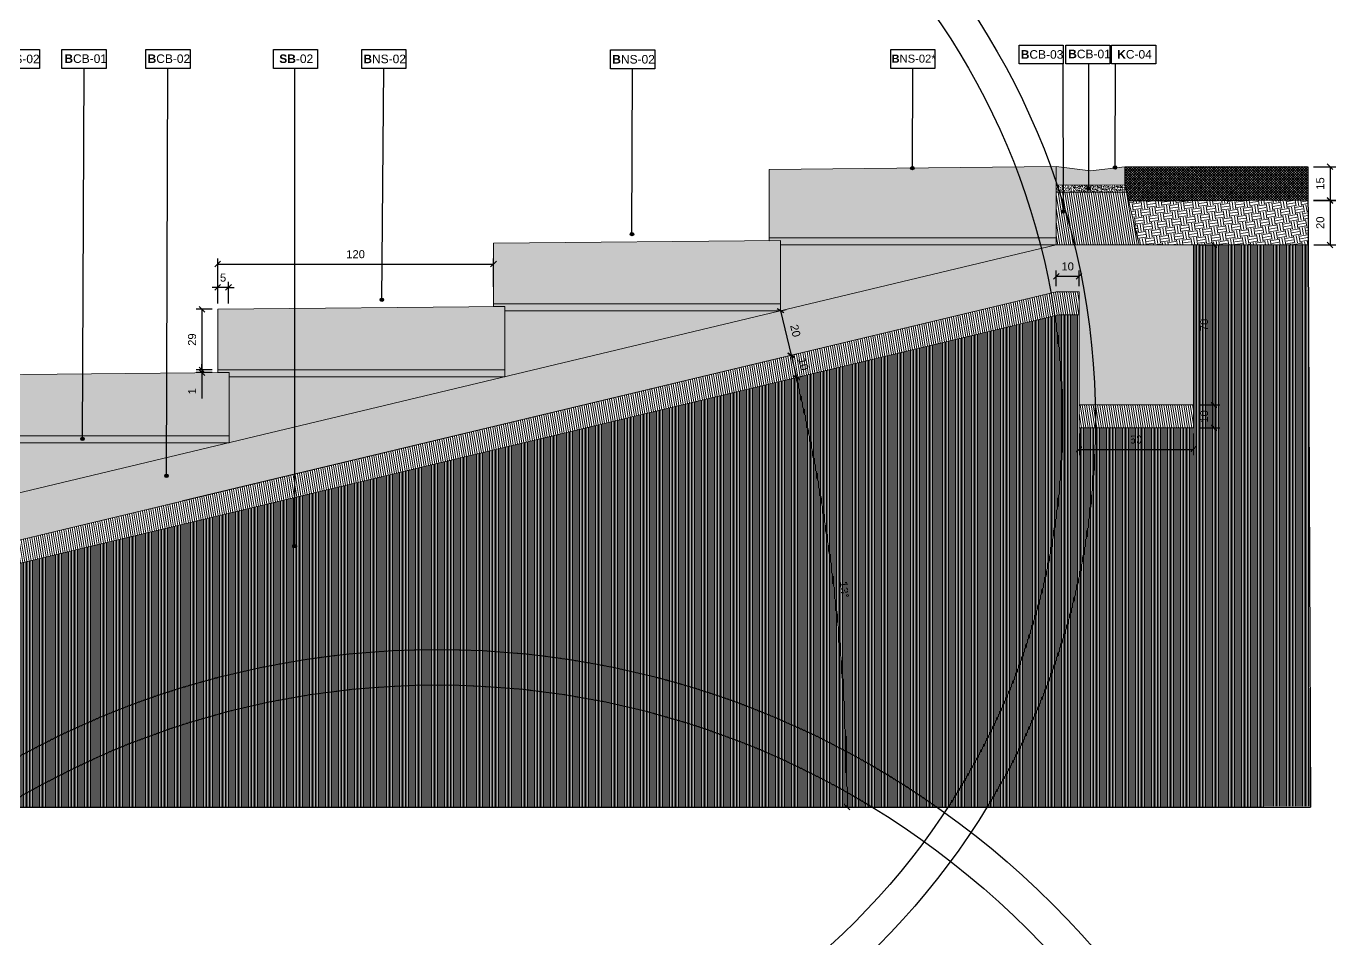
# Model space of a CAD drawing. Header units: metres. Extents: x -325 to 301, y -147 to 149.
# Drawn here: x 35.18 to 40.91, y 49.31 to 53.3 of the extents above; entities that cross this region are included whole.
import ezdxf

# ---------------------------------------------------------------- set-up
doc = ezdxf.new("R2010")
doc.units = ezdxf.units.M
doc.layers.get('Defpoints').update_dxf_attribs({"lineweight": 13})
for name, color, linetype, plot in [('-aux', 50, 'Continuous', False), ('-AUX-QAD', 5, 'Continuous', False), ('-AUX_RIM', 2, 'Continuous', False)]:
    doc.layers.add(name, color=color, linetype=linetype, plot=plot)
for name, color, linetype, true_color in [('0-TX-1_25', 7, 'Continuous', 0x3f4f7f), ('3-TR-paviment fort', 7, 'Continuous', 0xd1d1d1), ('EIT_3 TR sorra', 7, 'Continuous', 0xd8ceb0)]:
    doc.layers.add(name, color=color, linetype=linetype, true_color=true_color)
for name, color, linetype, lineweight, true_color in [('03-TR-Paviment_02_Sealed Gravel', 7, 'Continuous', 5, 0xd4be8c), ('03-TR-Paviment_08_Natural Stone Bleachers', 7, 'Continuous', 5, 0xafad9d), ('3-TR tot_u', 7, 'Continuous', 5, 0x787878)]:
    doc.layers.add(name, color=color, linetype=linetype, lineweight=lineweight, true_color=true_color)
for name, color, linetype, lineweight in [('1-CM', 7, 'Continuous', 0), ('3-TR Formigó', 252, 'Continuous', 0), ('3-TR Seleccionat', 44, 'Continuous', 0), ('3-TR Tot-u', 37, 'Continuous', 0)]:
    doc.layers.add(name, color=color, linetype=linetype, lineweight=lineweight)
for name, color, linetype in [('1-SECCIÓ', 1, 'Continuous'), ('A-KEYPLAN_HATCH', 7, 'Continuous'), ('A_TEXT_2', 7, 'Continuous')]:
    doc.layers.add(name, color=color, linetype=linetype)
doc.styles.get("Standard").update_dxf_attribs({"font": 'arial.ttf'})
doc.dimstyles.new('ISO-25', dxfattribs={"dimtxt": 0.1, "dimasz": 0.1, "dimexe": 0.1, "dimexo": 0.1, "dimgap": 0.1, "dimtad": 1, "dimdec": 0, "dimlfac": 100, "dimzin": 9, "dimtxsty": 'Standard', "dimblk": 'OBLIQUE', "dimcen": 0.1, "dimadec": 0, "dimazin": 0, "dimtfac": 1, "dimtdec": 0, "dimtmove": 0, "dimatfit": 3, "dimldrblk": 'OBLIQUE', "dimfxl": 1, "dimarcsym": 0})

# ---------------------------------------------------------------- blocks, each defined once
blk = doc.blocks.new('hatch keyplan 2')
at = {"layer": 'A-KEYPLAN_HATCH'}
blk.add_lwpolyline([(0, 0.00548), (0.01287, 0.00548), (0.01287, 0), (0, 0)], close=True, dxfattribs=at)
blk = doc.blocks.new('hatch keyplan')
at = {"layer": 'A-KEYPLAN_HATCH'}
blk.add_blockref('hatch keyplan 2', (1.43058, 0.85215), dxfattribs=at)
blk = doc.blocks.new('B-CB03')
at = {"layer": 'A-KEYPLAN_HATCH'}
blk.add_blockref('hatch keyplan', (-1.43058, -0.85215), dxfattribs=at)
at = {"layer": 'A_TEXT_2', "insert": (-0.0008, 0.00398), "char_height": 0.0025, "attachment_point": 1}
blk.add_mtext_dynamic_manual_height_columns('\\pi0.00128;{\\fArial|b1|i0|c0|p34;B}CB-03', width=0.0145619, gutter_width=0.015, heights=[0], dxfattribs=at)
blk = doc.blocks.new('B-CB01')
at = {"layer": 'A-KEYPLAN_HATCH'}
blk.add_blockref('hatch keyplan', (-1.43058, -0.85215), dxfattribs=at)
at = {"layer": 'A_TEXT_2', "insert": (-0.0008, 0.00411), "char_height": 0.0025, "attachment_point": 1}
blk.add_mtext_dynamic_manual_height_columns('\\pi0.00152;{\\fArial|b1|i0|c0|p34;B}CB-01', width=0.0145619, gutter_width=0.015, heights=[0], dxfattribs=at)
blk = doc.blocks.new('POINT')
at = {"layer": '0-TX-1_25'}
h = blk.add_hatch(dxfattribs=at)
h.set_pattern_fill('ANGLE', color=256)
h.set_pattern_definition([(0, (-83.747, -12.726), (0, 6.985), [5.08, -1.905]), (90, (-83.747, -12.726), (-6.985, 4e-16), [5.08, -1.905])])
edge = h.paths.add_edge_path()
edge.add_arc((0, 0), 0.0075, 0, 360)
h = blk.add_hatch(color=256, dxfattribs=at)
h.dxf.hatch_style = 1
edge = h.paths.add_edge_path()
edge.add_arc((0, 0), 0.0075, 0, 360)
blk.add_circle((0, 0), 0.0075, dxfattribs=at)
blk = doc.blocks.new('K03')
at = {"layer": 'A-KEYPLAN_HATCH'}
blk.add_blockref('hatch keyplan', (-1.43058, -0.85215), dxfattribs=at)
at = {"layer": 'A_TEXT_2', "insert": (-0.0008, 0.00402), "char_height": 0.0025, "attachment_point": 1}
blk.add_mtext_dynamic_manual_height_columns('\\pi0.00245;{\\fArial|b1|i0|c0|p34;K}C-04', width=0.0145619, gutter_width=0.015, heights=[0], dxfattribs=at)
blk = doc.blocks.new('B02')
at = {"layer": 'A-KEYPLAN_HATCH'}
blk.add_blockref('hatch keyplan', (-1.42958, -0.85215), dxfattribs=at)
at = {"layer": 'A_TEXT_2', "insert": (0.0002, 0.00402), "char_height": 0.0025, "attachment_point": 1}
blk.add_mtext_dynamic_manual_height_columns('\\pi0.00129;{\\fArial|b1|i0|c0|p34;B}NS-02', width=0.0145619, gutter_width=0.015, heights=[0], dxfattribs=at)
blk = doc.blocks.new('B-CB02')
at = {"layer": 'A-KEYPLAN_HATCH'}
blk.add_blockref('hatch keyplan', (-1.43058, -0.85215), dxfattribs=at)
at = {"layer": 'A_TEXT_2', "insert": (-0.0008, 0.00409), "char_height": 0.0025, "attachment_point": 1}
blk.add_mtext_dynamic_manual_height_columns('\\pi0.00129;{\\fArial|b1|i0|c0|p34;B}CB-02', width=0.0145619, gutter_width=0.015, heights=[0], dxfattribs=at)
blk = doc.blocks.new('_Oblique')
at = {"color": 0, "lineweight": -2}
blk.add_line((-0.5, -0.5), (0.5, 0.5), dxfattribs=at)
blk = doc.blocks.new('*D323')
at = {"layer": '0-TX-1_25', "color": 0, "lineweight": -2, "transparency": 16777216}
for p, q in [((35.9894, 52.06), (35.9202, 52.06)), ((35.9452, 52.06), (35.9452, 51.795)), ((35.9894, 51.795), (35.9202, 51.795))]:
    blk.add_line(p, q, dxfattribs=at)
at = {"layer": 'Defpoints', "color": 0, "transparency": 16777216}
for p in [(36.0144, 52.06), (35.9452, 51.795), (36.0144, 51.795)]:
    blk.add_point(p, dxfattribs=at)
at = {"layer": '0-TX-1_25', "color": 0, "lineweight": -2, "transparency": 16777216, "xscale": 0.025, "yscale": 0.025, "zscale": 0.025}
for p, rotation in [((35.9452, 52.06), 90), ((35.9452, 51.795), 270)]:
    blk.add_blockref('_Oblique', p, dxfattribs=dict(at, rotation=rotation))
at = {"layer": '0-TX-1_25', "color": 0, "transparency": 16777216, "insert": (35.9023, 51.9275), "char_height": 0.035, "attachment_point": 5, "rotation": 90}
blk.add_mtext('29', dxfattribs=at)
blk = doc.blocks.new('SB-02')
at = {"layer": 'A-KEYPLAN_HATCH'}
blk.add_blockref('hatch keyplan', (-1.43058, -0.85215), dxfattribs=at)
at = {"layer": 'A_TEXT_2', "insert": (-0.0008, 0.00408), "char_height": 0.0025, "attachment_point": 1}
blk.add_mtext_dynamic_manual_height_columns('\\pi0.00249;{\\fArial|b1|i0|c0|p34;SB}-02', width=0.0145619, gutter_width=0.015, heights=[0], dxfattribs=at)
blk = doc.blocks.new('*D380')
at = {"layer": '0-TX-1_25', "color": 0, "lineweight": -2, "transparency": 16777216}
for p, q in [((36.0144, 52.1554), (35.9894, 52.1554)), ((36.0144, 52.085), (36.0144, 52.1804)), ((36.0615, 52.1554), (36.0144, 52.1554)), ((36.0615, 52.0854), (36.0615, 52.1804)), ((36.0615, 52.1554), (36.0865, 52.1554))]:
    blk.add_line(p, q, dxfattribs=at)
at = {"layer": 'Defpoints', "color": 0, "transparency": 16777216}
for p in [(36.0144, 52.1554), (36.0144, 52.06), (36.0615, 52.0604)]:
    blk.add_point(p, dxfattribs=at)
at = {"layer": '0-TX-1_25', "color": 0, "lineweight": -2, "transparency": 16777216, "xscale": 0.025, "yscale": 0.025, "zscale": 0.025}
blk.add_blockref('_Oblique', (36.0144, 52.1554), dxfattribs=at)
at = {"layer": '0-TX-1_25', "color": 0, "lineweight": -2, "transparency": 16777216, "xscale": 0.025, "yscale": 0.025, "zscale": 0.025, "rotation": 180}
blk.add_blockref('_Oblique', (36.0615, 52.1554), dxfattribs=at)
at = {"layer": '0-TX-1_25', "color": 0, "transparency": 16777216, "insert": (36.0379, 52.1982), "char_height": 0.035, "attachment_point": 5}
blk.add_mtext('5', dxfattribs=at)
blk = doc.blocks.new('*D381')
at = {"layer": '0-TX-1_25', "color": 0, "lineweight": -2, "transparency": 16777216}
for p, q in [((35.9894, 51.795), (35.9202, 51.795)), ((35.9452, 51.795), (35.9452, 51.82)), ((35.9452, 51.795), (35.9452, 51.7831)), ((35.9895, 51.7831), (35.9202, 51.7831)), ((35.9452, 51.7831), (35.9452, 51.6702))]:
    blk.add_line(p, q, dxfattribs=at)
at = {"layer": 'Defpoints', "color": 0, "transparency": 16777216}
for p in [(36.0144, 51.795), (35.9452, 51.7831), (36.0145, 51.7831)]:
    blk.add_point(p, dxfattribs=at)
at = {"layer": '0-TX-1_25', "color": 0, "lineweight": -2, "transparency": 16777216, "xscale": 0.025, "yscale": 0.025, "zscale": 0.025}
for p, rotation in [((35.9452, 51.795), 270), ((35.9452, 51.7831), 90)]:
    blk.add_blockref('_Oblique', p, dxfattribs=dict(at, rotation=rotation))
at = {"layer": '0-TX-1_25', "color": 0, "transparency": 16777216, "insert": (35.9026, 51.7017), "char_height": 0.035, "attachment_point": 5, "rotation": 90}
blk.add_mtext('1', dxfattribs=at)
blk = doc.blocks.new('*D1791')
at = {"layer": '0-TX-1_25', "color": 0, "lineweight": -2, "transparency": 16777216}
for p, q in [((40.8072, 52.6832), (40.905, 52.6832)), ((40.88, 52.6832), (40.88, 52.5365)), ((40.8078, 52.5365), (40.905, 52.5365))]:
    blk.add_line(p, q, dxfattribs=at)
at = {"layer": 'Defpoints', "color": 0, "transparency": 16777216}
for p in [(40.7822, 52.6832), (40.7828, 52.5365), (40.88, 52.5365)]:
    blk.add_point(p, dxfattribs=at)
at = {"layer": '0-TX-1_25', "color": 0, "lineweight": -2, "transparency": 16777216, "xscale": 0.025, "yscale": 0.025, "zscale": 0.025}
for p, rotation in [((40.88, 52.6832), 90), ((40.88, 52.5365), 270)]:
    blk.add_blockref('_Oblique', p, dxfattribs=dict(at, rotation=rotation))
at = {"layer": '0-TX-1_25', "color": 0, "transparency": 16777216, "insert": (40.8372, 52.6099), "char_height": 0.035, "attachment_point": 5, "rotation": 90}
blk.add_mtext('15', dxfattribs=at)
blk = doc.blocks.new('*D1792')
at = {"layer": '0-TX-1_25', "color": 0, "lineweight": -2, "transparency": 16777216}
for p, q in [((40.8078, 52.5353), (40.905, 52.5353)), ((40.88, 52.5353), (40.88, 52.3415)), ((40.8086, 52.3415), (40.905, 52.3415))]:
    blk.add_line(p, q, dxfattribs=at)
at = {"layer": 'Defpoints', "color": 0, "transparency": 16777216}
for p in [(40.7828, 52.5353), (40.7836, 52.3415), (40.88, 52.3415)]:
    blk.add_point(p, dxfattribs=at)
at = {"layer": '0-TX-1_25', "color": 0, "lineweight": -2, "transparency": 16777216, "xscale": 0.025, "yscale": 0.025, "zscale": 0.025}
for p, rotation in [((40.88, 52.5353), 90), ((40.88, 52.3415), 270)]:
    blk.add_blockref('_Oblique', p, dxfattribs=dict(at, rotation=rotation))
at = {"layer": '0-TX-1_25', "color": 0, "transparency": 16777216, "insert": (40.8372, 52.4384), "char_height": 0.035, "attachment_point": 5, "rotation": 90}
blk.add_mtext('20', dxfattribs=at)
blk = doc.blocks.new('*D1895')
at = {"layer": '0-TX-1_25', "color": 0, "lineweight": -2, "transparency": 16777216}
for p, q in [((36.0144, 52.1577), (36.0144, 52.2827)), ((36.0144, 52.2577), (37.2206, 52.2577)), ((37.2206, 52.1577), (37.2206, 52.2827))]:
    blk.add_line(p, q, dxfattribs=at)
at = {"layer": 'Defpoints', "color": 0, "transparency": 16777216}
for p in [(37.2206, 52.2577), (37.2206, 52.0715), (36.0144, 52.06)]:
    blk.add_point(p, dxfattribs=at)
at = {"layer": '0-TX-1_25', "color": 0, "lineweight": -2, "transparency": 16777216, "xscale": 0.025, "yscale": 0.025, "zscale": 0.025, "rotation": 180}
blk.add_blockref('_Oblique', (36.0144, 52.2577), dxfattribs=at)
at = {"layer": '0-TX-1_25', "color": 0, "lineweight": -2, "transparency": 16777216, "xscale": 0.025, "yscale": 0.025, "zscale": 0.025}
blk.add_blockref('_Oblique', (37.2206, 52.2577), dxfattribs=at)
at = {"layer": '0-TX-1_25', "color": 0, "transparency": 16777216, "insert": (36.6175, 52.3006), "char_height": 0.035, "attachment_point": 5}
blk.add_mtext('120', dxfattribs=at)
blk = doc.blocks.new('*D2814')
at = {"layer": '0-TX-1_25', "color": 0, "lineweight": -2, "transparency": 16777216}
for p, q in [((40.3075, 52.3415), (40.397, 52.3415)), ((40.372, 52.3415), (40.372, 51.6415)), ((40.3072, 51.6415), (40.397, 51.6415))]:
    blk.add_line(p, q, dxfattribs=at)
at = {"layer": 'Defpoints', "color": 0, "transparency": 16777216}
for p in [(40.2825, 52.3415), (40.2822, 51.6415), (40.372, 51.6415)]:
    blk.add_point(p, dxfattribs=at)
at = {"layer": '0-TX-1_25', "color": 0, "lineweight": -2, "transparency": 16777216, "xscale": 0.025, "yscale": 0.025, "zscale": 0.025}
for p, rotation in [((40.372, 52.3415), 90), ((40.372, 51.6415), 270)]:
    blk.add_blockref('_Oblique', p, dxfattribs=dict(at, rotation=rotation))
at = {"layer": '0-TX-1_25', "color": 0, "transparency": 16777216, "insert": (40.3291, 51.9915), "char_height": 0.035, "attachment_point": 5, "rotation": 90}
blk.add_mtext('70', dxfattribs=at)
blk = doc.blocks.new('*D2815')
at = {"layer": '0-TX-1_25', "color": 0, "lineweight": -2, "transparency": 16777216}
for p, q in [((40.3072, 51.6415), (40.397, 51.6415)), ((40.372, 51.6415), (40.372, 51.5415)), ((40.3072, 51.5415), (40.397, 51.5415))]:
    blk.add_line(p, q, dxfattribs=at)
at = {"layer": 'Defpoints', "color": 0, "transparency": 16777216}
for p in [(40.2822, 51.6415), (40.2822, 51.5415), (40.372, 51.5415)]:
    blk.add_point(p, dxfattribs=at)
at = {"layer": '0-TX-1_25', "color": 0, "lineweight": -2, "transparency": 16777216, "xscale": 0.025, "yscale": 0.025, "zscale": 0.025}
for p, rotation in [((40.372, 51.6415), 90), ((40.372, 51.5415), 270)]:
    blk.add_blockref('_Oblique', p, dxfattribs=dict(at, rotation=rotation))
at = {"layer": '0-TX-1_25', "color": 0, "transparency": 16777216, "insert": (40.3291, 51.5915), "char_height": 0.035, "attachment_point": 5, "rotation": 90}
blk.add_mtext('10', dxfattribs=at)
blk = doc.blocks.new('*D2816')
at = {"layer": '0-TX-1_25', "color": 0, "lineweight": -2, "transparency": 16777216}
for p, q in [((39.7822, 51.5165), (39.7822, 51.4221)), ((40.2822, 51.5165), (40.2822, 51.4221)), ((39.7822, 51.4471), (40.2822, 51.4471))]:
    blk.add_line(p, q, dxfattribs=at)
at = {"layer": 'Defpoints', "color": 0, "transparency": 16777216}
for p in [(39.7822, 51.5415), (40.2822, 51.5415), (40.2822, 51.4471)]:
    blk.add_point(p, dxfattribs=at)
at = {"layer": '0-TX-1_25', "color": 0, "lineweight": -2, "transparency": 16777216, "xscale": 0.025, "yscale": 0.025, "zscale": 0.025, "rotation": 180}
blk.add_blockref('_Oblique', (39.7822, 51.4471), dxfattribs=at)
at = {"layer": '0-TX-1_25', "color": 0, "lineweight": -2, "transparency": 16777216, "xscale": 0.025, "yscale": 0.025, "zscale": 0.025}
blk.add_blockref('_Oblique', (40.2822, 51.4471), dxfattribs=at)
at = {"layer": '0-TX-1_25', "color": 0, "transparency": 16777216, "insert": (40.0322, 51.49), "char_height": 0.035, "attachment_point": 5}
blk.add_mtext('50', dxfattribs=at)
blk = doc.blocks.new('*D2817')
at = {"layer": '0-TX-1_25', "color": 0, "lineweight": -2, "transparency": 16777216}
for p, q in [((39.6822, 52.1611), (39.6822, 52.2295)), ((39.6822, 52.2045), (39.7822, 52.2045)), ((39.7822, 52.1611), (39.7822, 52.2295))]:
    blk.add_line(p, q, dxfattribs=at)
at = {"layer": 'Defpoints', "color": 0, "transparency": 16777216}
for p in [(39.7822, 52.2045), (39.6822, 52.1361), (39.7822, 52.1361)]:
    blk.add_point(p, dxfattribs=at)
at = {"layer": '0-TX-1_25', "color": 0, "lineweight": -2, "transparency": 16777216, "xscale": 0.025, "yscale": 0.025, "zscale": 0.025, "rotation": 180}
blk.add_blockref('_Oblique', (39.6822, 52.2045), dxfattribs=at)
at = {"layer": '0-TX-1_25', "color": 0, "lineweight": -2, "transparency": 16777216, "xscale": 0.025, "yscale": 0.025, "zscale": 0.025}
blk.add_blockref('_Oblique', (39.7822, 52.2045), dxfattribs=at)
at = {"layer": '0-TX-1_25', "color": 0, "transparency": 16777216, "insert": (39.7322, 52.2473), "char_height": 0.035, "attachment_point": 5}
blk.add_mtext('10', dxfattribs=at)
blk = doc.blocks.new('*D2818')
at = {"layer": '0-TX-1_25', "color": 0, "lineweight": -2, "transparency": 16777216}
for p, q in [((38.4762, 52.0534), (38.5005, 52.0592)), ((38.4762, 52.0534), (38.5228, 51.8589)), ((38.5228, 51.8589), (38.5471, 51.8647))]:
    blk.add_line(p, q, dxfattribs=at)
at = {"layer": 'Defpoints', "color": 0, "transparency": 16777216}
for p in [(38.4762, 52.0534), (38.5228, 51.8589), (38.5228, 51.8589)]:
    blk.add_point(p, dxfattribs=at)
at = {"layer": '0-TX-1_25', "color": 0, "lineweight": -2, "transparency": 16777216, "xscale": 0.025, "yscale": 0.025, "zscale": 0.025}
for p, rotation in [((38.4762, 52.0534), 103.449856645409), ((38.5228, 51.8589), 283.449856645409)]:
    blk.add_blockref('_Oblique', p, dxfattribs=dict(at, rotation=rotation))
at = {"layer": '0-TX-1_25', "color": 0, "transparency": 16777216, "insert": (38.5412, 51.9661), "char_height": 0.035, "attachment_point": 5, "rotation": 283.4499}
blk.add_mtext('20', dxfattribs=at)
blk = doc.blocks.new('*D2819')
at = {"layer": '0-TX-1_25', "color": 0, "lineweight": -2, "transparency": 16777216}
for p, q in [((38.5228, 51.8589), (38.5471, 51.8647)), ((38.5228, 51.8589), (38.546, 51.7616)), ((38.546, 51.7616), (38.5703, 51.7674))]:
    blk.add_line(p, q, dxfattribs=at)
at = {"layer": 'Defpoints', "color": 0, "transparency": 16777216}
for p in [(38.5228, 51.8589), (38.546, 51.7616), (38.546, 51.7616)]:
    blk.add_point(p, dxfattribs=at)
at = {"layer": '0-TX-1_25', "color": 0, "lineweight": -2, "transparency": 16777216, "xscale": 0.025, "yscale": 0.025, "zscale": 0.025}
for p, rotation in [((38.5228, 51.8589), 103.4498566454086), ((38.546, 51.7616), 283.4498566454086)]:
    blk.add_blockref('_Oblique', p, dxfattribs=dict(at, rotation=rotation))
at = {"layer": '0-TX-1_25', "color": 0, "transparency": 16777216, "insert": (38.5761, 51.8202), "char_height": 0.035, "attachment_point": 5, "rotation": 283.4499}
blk.add_mtext('10', dxfattribs=at)
blk = doc.blocks.new('*D2820')
at = {"layer": '0-TX-1_25', "color": 0, "lineweight": -2, "transparency": 16777216}
blk.add_arc((30.6924, 49.8834), 8.075, 359.99858, 13.44986, dxfattribs=at)
at = {"layer": 'Defpoints', "color": 0, "transparency": 16777216}
for p in [(39.6939, 52.0361), (35.0585, 50.9276), (38.7428, 50.5145), (33.7822, 49.8833), (40.7937, 49.8831)]:
    blk.add_point(p, dxfattribs=at)
at = {"layer": '0-TX-1_25', "color": 0, "lineweight": -2, "transparency": 16777216, "xscale": 0.025, "yscale": 0.025, "zscale": 0.025}
for p, rotation in [((38.546, 51.7616), 103.4498566454087), ((38.7675, 49.8832), 269.9985841157766)]:
    blk.add_blockref('_Oblique', p, dxfattribs=dict(at, rotation=rotation))
at = {"layer": '0-TX-1_25', "color": 0, "transparency": 16777216, "insert": (38.7545, 50.8339), "char_height": 0.035, "attachment_point": 5, "rotation": 276.7242}
blk.add_mtext('13°', dxfattribs=at)

msp = doc.modelspace()

# ---------------------------------------------------------------- hatches: boundary and pattern name
at = {"layer": '03-TR-Paviment_02_Sealed Gravel'}
h = msp.add_hatch(dxfattribs=at)
h.set_pattern_fill('_USER', color=256, scale=0.008, angle=45, style=0, double=1, pattern_type=0)
h.set_pattern_definition([(45, (28.09118, 56.442586), (-0.0056568542, 0.0056568542), []), (135, (28.09118, 56.442586), (-0.0056568542, -0.0056568542), [])])
h.paths.add_polyline_path([(39.9822, 52.6832), (39.9822, 52.6032), (39.9989, 52.5333), (40.7828, 52.5365), (40.7821, 52.6845)])
at = {"layer": '03-TR-Paviment_08_Natural Stone Bleachers'}
h = msp.add_hatch(dxfattribs=at)
h.set_pattern_fill('DASH', color=256, scale=0.002611, angle=232.4264, style=0, double=1)
h.set_pattern_definition([(232.4264096, (-113.826508, -69.007559), (0.00151523477, -0.01162470696), [0.0082894435, -0.0082894435])])
h.paths.add_polyline_path([(38.4262, 52.6717), (38.4262, 52.3718), (39.6822, 52.3718), (39.6822, 52.6838)])
h = msp.add_hatch(dxfattribs=at)
h.set_pattern_fill('DASH', color=256, scale=0.002611, angle=232.4264, style=0, double=1)
h.set_pattern_definition([(232.4264096, (-115.032426, -69.295959), (0.00151523477, -0.01162470696), [0.0082894435, -0.0082894435])])
h.paths.add_polyline_path([(37.2203, 52.3484), (37.2203, 52.0835), (38.4762, 52.0834), (38.4762, 52.3604)])
h = msp.add_hatch(dxfattribs=at)
h.set_pattern_fill('DASH', color=256, scale=0.002611, angle=232.4264, style=0, double=1)
h.set_pattern_definition([(232.4264096, (-116.238344, -69.584358), (0.00151523477, -0.01162470696), [0.0082894435, -0.0082894435])])
h.paths.add_polyline_path([(36.0144, 52.0599), (36.0144, 51.795), (37.2703, 51.795), (37.2703, 52.072)])
h = msp.add_hatch(dxfattribs=at)
h.set_pattern_fill('DASH', color=256, scale=0.002611, angle=232.4264, style=0, double=1)
h.set_pattern_definition([(232.4264096, (-117.4442626, -69.8727575), (0.00151523477, -0.01162470696), [0.0082894435, -0.0082894435])])
h.paths.add_polyline_path([(34.8585, 51.7716), (34.8585, 51.5067), (36.0644, 51.5066), (36.0644, 51.7836)])
at = {"layer": '3-TR Formigó'}
h = msp.add_hatch(dxfattribs=at)
h.set_pattern_fill('ANSI31', color=256, scale=0.003, angle=234.1752, style=0)
h.set_pattern_definition([(279.17524, (42.76634, 52.283599), (0.00940313, 0.001518806), [])])
h.paths.add_polyline_path([(40.0446, 52.3416), (39.9895, 52.5723), (39.6822, 52.5723), (39.6822, 52.3418)])
h = msp.add_hatch(dxfattribs=at)
h.set_pattern_fill('ANSI31', color=256, scale=0.003, angle=234.1752)
h.set_pattern_definition([(279.175244, (-174.150476, 7.33637), (0.00940313004, 0.0015188056), [])])
h.paths.add_polyline_path([(39.6822, 52.1361), (35.0585, 51.0276), (35.0585, 50.9276), (39.6939, 52.0361), (39.7822, 52.0361), (39.7822, 52.1361)])
h = msp.add_hatch(dxfattribs=at)
h.set_pattern_fill('ANSI31', color=256, scale=0.003, angle=234.1752)
h.set_pattern_definition([(279.175244, (-169.426803, 7.950367), (0.00940313004, 0.0015188056), [])])
h.paths.add_polyline_path([(40.2822, 51.6415), (39.7822, 51.6415), (39.7822, 51.5415), (40.2822, 51.5415)])
at = {"layer": '3-TR Seleccionat'}
h = msp.add_hatch(dxfattribs=at)
h.set_pattern_fill('ANSI31', color=256, scale=0.002, angle=45, style=0)
h.set_pattern_definition([(90, (1.097721, -0.0640645), (-0.00635, 0), [])])
h.paths.add_polyline_path([(39.7822, 51.5415), (39.7822, 52.0361), (39.6939, 52.0361), (35.0585, 50.9276), (35.0585, 50.3672), (34.5585, 50.3672), (34.5585, 50.8882), (34.5585, 50.8882), (34.5585, 51.1672), (33.7823, 51.1672), (33.7822, 49.8833), (40.7937, 49.8865), (40.7836, 52.3414), (40.2825, 52.3415), (40.2825, 51.4361), (40.2822, 51.5415)])
at = {"layer": '3-TR Tot-u'}
h = msp.add_hatch(dxfattribs=at)
h.set_pattern_fill('EARTH', color=256, scale=0.005, angle=-80.8248, style=0)
h.set_pattern_definition([(279.175244, (7.64185, 1.110305), (0.036406452, -0.026281081), [0.03175, -0.03175]), (279.175244, (7.653603, 1.112203), (0.036406452, -0.026281081), [0.03175, -0.03175]), (279.175244, (7.665357, 1.114102), (0.036406452, -0.026281081), [0.03175, -0.03175]), (9.175244, (7.669908, 1.110817), (0.026281081, 0.036406452), [0.03175, -0.03175]), (9.175244, (7.671806, 1.099063), (0.026281081, 0.036406452), [0.03175, -0.03175]), (9.175244, (7.673705, 1.08731), (0.026281081, 0.036406452), [0.03175, -0.03175])])
h.paths.add_polyline_path([(39.9989, 52.5333), (40.0446, 52.3416), (40.7836, 52.3427), (40.7828, 52.5365)])
at = {"layer": '3-TR tot_u'}
h = msp.add_hatch(dxfattribs=at)
h.set_pattern_fill('AR-CONC', color=256, scale=9e-05, angle=90.2664)
h.set_pattern_definition([(140.266414, (-43.756473, 29.777019), (0.0013582613, 0.0164031132), [0.0017145, -0.0188595]), (85.266414, (-43.756473, 29.777019), (-0.0171801815, -0.0032518273), [0.0013716, -0.0150876526]), (190.71786, (-43.75636, 29.778386), (-0.0158219194, 0.0131512858), [0.0014571008, -0.016028122]), (136.450614, (-43.761045, 29.776998), (0.003670327, 0.024414444), [0.00257175, -0.02828925]), (186.901972, (-43.76074, 29.779032), (-0.0223674596, 0.021262598), [0.002185652, -0.024042205]), (81.450565, (-43.761045, 29.776998), (-0.0223674596, 0.021262598), [0.002057397, -0.022631376]), (111.266414, (-43.759913, 29.779289), (0.0091403206, 0.0136879438), [0.0017145, -0.0188595]), (56.266414, (-43.759913, 29.779289), (-0.0166026007, 0.0054850432), [0.0013716, -0.0150876]), (161.71786, (-43.759151, 29.78043), (-0.0074622802, 0.019172987), [0.0014571008, -0.0160280944]), (127.766414, (-43.756473, 29.777019), (-0.00761116375, 0.0002425866), [0, -0.01490472, 0, -0.0153162, 0, -0.01514475]), (97.766414, (-43.756473, 29.777019), (-0.009044117, 0.0059717809), [0, -0.00873252, 0, -0.01456182, 0, -0.00577215]), (57.766414, (-43.756449, 29.771921), (0.0004588393, 0.012205419), [0, -0.005715, 0, -0.0178308, 0, -0.0236601]), (47.766414, (-43.756439, 29.769635), (-0.0023503487, 0.0133208417), [0, -0.0074295, 0, -0.01184148, 0, -0.0168021])])
h.paths.add_polyline_path([(39.9895, 52.5723), (39.9821, 52.6034), (39.6822, 52.6035), (39.6822, 52.5723)])
h = msp.add_hatch(dxfattribs=at)
h.set_pattern_fill('AR-CONC', color=256, scale=0.00025, angle=90.5301)
h.set_pattern_definition([(166.04236, (-22.203707, 48.344122), (-0.016416191, 0.042671307), [0.0047625, -0.0523875]), (111.04236, (-22.203707, 48.344122), (-0.039046417, -0.028886474), [0.00381, -0.041910146]), (216.49381, (-22.205075, 48.34768), (-0.055462606, 0.013784833), [0.004047502, -0.04452256]), (162.22656, (-22.21512, 48.338547), (-0.020309896, 0.065503594), [0.00714375, -0.07858125]), (212.67792, (-22.21681, 48.344005), (-0.08163343, 0.02616789), [0.006071256, -0.0667839]), (107.22651, (-22.21512, 48.33855), (-0.08163343, 0.02616789), [0.00571499, -0.06286493]), (137.04236, (-22.215053, 48.345646), (0.006329517, 0.045279748), [0.0047625, -0.0523875]), (82.04236, (-22.215053, 48.345646), (-0.048155148, -0.006334455), [0.00381, -0.04191]), (187.49381, (-22.214526, 48.34942), (-0.04182563, 0.038945293), [0.004047502, -0.044522484]), (153.542363, (-22.203707, 48.344122), (-0.0193315364, -0.0085869134), [0, -0.041402, 0, -0.042545, 0, -0.04206875]), (123.542363, (-22.203707, 48.344122), (-0.0298363544, 0.004013151), [0, -0.024257, 0, -0.0404495, 0, -0.01603375]), (83.542363, (-22.19749, 48.3314), (-0.013595498, 0.0310847903), [0, -0.015875, 0, -0.04953, 0, -0.0657225]), (73.542363, (-22.194702, 48.325694), (-0.021969728, 0.030481611), [0, -0.0206375, 0, -0.032893, 0, -0.0466725])])
h.paths.add_polyline_path([(34.8585, 51.4766), (34.8585, 51.1672), (34.5585, 51.1672), (34.5585, 50.4672), (34.8585, 50.4672), (35.0585, 50.4672), (35.0585, 51.0304), (35.8585, 51.2217), (39.6822, 52.1361), (39.7822, 52.1361), (39.782, 51.6417), (40.2823, 51.6414), (40.2824, 52.3415), (38.4762, 52.3418), (38.4762, 52.0834), (38.4762, 52.0534), (37.2703, 52.0534), (37.2703, 51.795), (37.2703, 51.765), (36.0644, 51.765), (36.0644, 51.5066), (36.0644, 51.4766)])
at = {"layer": '3-TR-paviment fort'}
msp.add_hatch(color=256, dxfattribs=at).paths.add_polyline_path([(39.6822, 52.6838), (39.8322, 52.6666), (39.9822, 52.6832), (39.9822, 52.6032), (39.6824, 52.6038)])
at = {"layer": 'EIT_3 TR sorra'}
h = msp.add_hatch(dxfattribs=at)
h.set_pattern_fill('ANSI36', color=256, scale=0.002552, angle=-1.141, style=0, double=1)
h.set_pattern_definition([(43.85896, (36.5330955, 58.333039), (0.004609074, 0.015664162), [0.020252618, -0.004050524, 0, -0.004050524])])
h.paths.add_polyline_path([(38.4761, 52.3718), (38.4262, 52.3718), (38.4267, 52.36), (38.4761, 52.3604), (38.4762, 52.3418), (39.6822, 52.3418), (39.6822, 52.3718)])
h = msp.add_hatch(dxfattribs=at)
h.set_pattern_fill('ANSI36', color=256, scale=0.002552, angle=-1.141, style=0, double=1)
h.set_pattern_definition([(43.85896, (35.327177, 58.04464), (0.004609074, 0.015664162), [0.020252618, -0.004050524, 0, -0.004050524])])
h.paths.add_polyline_path([(37.2702, 52.0834), (37.2203, 52.0834), (37.2206, 52.0715), (37.2703, 52.072), (37.2703, 52.0534), (38.4762, 52.0534), (38.4762, 52.0834)])
h = msp.add_hatch(dxfattribs=at)
h.set_pattern_fill('ANSI36', color=256, scale=0.002552, angle=-1.141, style=0, double=1)
h.set_pattern_definition([(43.85896, (34.121259, 57.7562405), (0.004609074, 0.015664162), [0.020252618, -0.004050524, 0, -0.004050524])])
h.paths.add_polyline_path([(36.0642, 51.795), (36.0144, 51.795), (36.0143, 51.7831), (36.0643, 51.7836), (36.0644, 51.765), (37.2703, 51.765), (37.2703, 51.795)])
h = msp.add_hatch(dxfattribs=at)
h.set_pattern_fill('ANSI36', color=256, scale=0.002552, angle=-1.141, style=0, double=1)
h.set_pattern_definition([(43.85896, (32.915341, 57.467841), (0.004609074, 0.015664162), [0.020252618, -0.004050524, 0, -0.004050524])])
h.paths.add_polyline_path([(34.8583, 51.5066), (34.8585, 51.4766), (36.0644, 51.4766), (36.0644, 51.5066)])

# ---------------------------------------------------------------- linework, layer by layer
at = {"layer": '-aux'}
msp.add_line((33.7822, 49.8833), (40.7937, 49.8831), dxfattribs=at)
at = {"layer": '-AUX-QAD'}
for radius in [3.8072, 3.6518]:
    msp.add_circle((36.9754, 46.7652), radius, dxfattribs=at)
at = {"layer": '-AUX_RIM'}
for radius in [3.2425, 3.0982]:
    msp.add_circle((36.6113, 51.5722), radius, dxfattribs=at)
at = {"layer": '0-TX-1_25'}
for points in [[(35.4229, 51.4932), (35.4296, 53.1132)], [(35.7902, 51.3315), (35.7969, 53.1132)], [(36.3518, 51.024), (36.3518, 53.1132)], [(36.7324, 52.1017), (36.7408, 53.1133)], [(37.8264, 52.3889), (37.8294, 53.1133)], [(39.0529, 52.6775), (39.0548, 53.1133)], [(39.7113, 53.1335), (39.713, 52.4878)], [(39.823, 53.1335), (39.823, 52.5887)], [(39.9393, 52.6802), (39.9412, 53.1335)]]:
    msp.add_lwpolyline(points, dxfattribs=at)
at = {"layer": '1-CM'}
for points in [[(38.4262, 52.6718), (38.4262, 52.3718), (39.6822, 52.3718), (39.6822, 52.6838), (38.4262, 52.6718)], [(39.9822, 52.6832), (40.7822, 52.6832)], [(39.6824, 52.6038), (39.9822, 52.6032)], [(39.9822, 52.6032), (40.0447, 52.3414)], [(39.9895, 52.5723), (39.6822, 52.5723), (39.6822, 52.3418), (40.7836, 52.3414)], [(39.9989, 52.5333), (40.7828, 52.5365)], [(37.2203, 52.3484), (37.2203, 52.0834), (38.4762, 52.0834), (38.4762, 52.3604), (37.2203, 52.3484)], [(39.6822, 52.3718), (39.6822, 52.3418), (38.4762, 52.3418), (38.4762, 52.3604), (38.4267, 52.36), (38.4262, 52.3718), (38.4762, 52.3718), (39.6822, 52.3718)], [(34.5585, 51.1672), (34.5585, 50.8882), (34.5585, 50.8882), (34.5585, 50.4672), (35.0585, 50.4672), (35.0585, 51.0304), (39.6822, 52.1361), (39.7822, 52.1361), (39.7822, 51.6415), (40.2822, 51.6415), (40.2825, 52.3415), (39.6822, 52.3415)], [(35.0585, 51.0304), (39.6822, 52.1361), (39.7822, 52.1361)], [(39.6822, 52.1361), (38.4998, 51.8534), (38.4998, 51.8534), (35.8585, 51.2217)], [(36.0144, 52.06), (36.0144, 51.795), (37.2703, 51.795), (37.2703, 52.072), (36.0144, 52.06)], [(38.4762, 52.0834), (38.4762, 52.0534), (37.2703, 52.0534), (37.2703, 52.072), (37.2206, 52.0715), (37.2203, 52.0834), (37.2703, 52.0834), (38.4762, 52.0834)], [(35.0585, 50.9276), (39.6939, 52.0361), (39.7822, 52.0361)], [(37.2703, 51.795), (37.2703, 51.765), (36.0644, 51.765), (36.0644, 51.7836), (36.0143, 51.7831), (36.0144, 51.795), (36.0644, 51.795), (37.2703, 51.795)], [(34.8585, 51.7716), (34.8585, 51.5066), (36.0644, 51.5066), (36.0644, 51.7836), (34.8585, 51.7716)], [(39.7822, 51.6415), (39.7822, 51.5415), (40.2822, 51.5415), (40.2822, 51.6415)], [(36.0644, 51.5066), (36.0644, 51.4766), (34.8585, 51.4766), (34.8585, 51.5066), (36.0644, 51.5066)]]:
    msp.add_lwpolyline(points, dxfattribs=at)
msp.add_lwpolyline([(39.9822, 52.6032), (39.6824, 52.6038), (39.6822, 52.6838), (39.8322, 52.6661), (39.9822, 52.6832)], close=True, dxfattribs=at)
at = {"layer": '1-CM', "color": 251, "true_color": 0x636466}
msp.add_lwpolyline([(34.8585, 51.1882), (39.6822, 52.3418)], dxfattribs=at)
at = {"layer": '1-SECCIÓ'}
msp.add_line((40.7822, 52.6832), (40.7937, 49.8831), dxfattribs=at)

# ---------------------------------------------------------------- block references
at = {"color": 244, "true_color": 0x991b1e, "xscale": 14.99999999999007, "yscale": 14.99999999999007, "zscale": 14.99999999999007}
msp.add_blockref('K03', (39.9241, 53.1335), dxfattribs=at)
at = {"layer": '0-TX-1_25'}
for name, p, xscale, yscale, zscale in [('B-CB01', (35.333, 53.1132), 15, 15, 15), ('B-CB02', (35.7004, 53.1132), 15, 15, 15), ('SB-02', (36.2583, 53.1132), 15, 15, 15), ('B-CB03', (39.5198, 53.1335), 14.99999999999999, 14.99999999999999, 14.99999999999999), ('B-CB01', (39.7237, 53.1335), 15, 15, 15)]:
    msp.add_blockref(name, p, dxfattribs=dict(at, xscale=xscale, yscale=yscale, zscale=zscale))
for p in [(39.0529, 52.6775), (39.9393, 52.6802), (39.823, 52.5887), (39.713, 52.4878), (37.8264, 52.3889), (36.7324, 52.1017), (35.4229, 51.4932), (35.7902, 51.3315), (36.3518, 51.024)]:
    msp.add_blockref('POINT', p, dxfattribs=at)
at = {"layer": 'A-KEYPLAN_HATCH', "xscale": 15.00000000000038, "yscale": 15.00000000000038, "zscale": 15.00000000000038}
for name, p in [('B02', (35.0269, 53.1133)), ('B02', (36.6292, 53.1133)), ('B02', (37.7179, 53.1117)), ('hatch keyplan', (17.4995, 40.3311))]:
    msp.add_blockref(name, p, dxfattribs=at)

# ---------------------------------------------------------------- texts
at = {"layer": 'A_TEXT_2', "insert": (38.9462, 53.1736), "char_height": 0.035, "attachment_point": 1}
msp.add_mtext_dynamic_manual_height_columns('\\pi0.0154;{\\fArial|b1|i0|c0|p34;B}NS-02*', width=0.218429, gutter_width=0.225, heights=[0], dxfattribs=at)

# ---------------------------------------------------------------- dimensions: what is measured, and where the dimension line sits
at = {"layer": '0-TX-1_25'}
for base, p1, p2, picture, middle in [((40.88, 52.5365), (40.7822, 52.6832), (40.7828, 52.5365), '*D1791', (40.8372, 52.6099)), ((40.372, 51.6415), (40.2825, 52.3415), (40.2822, 51.6415), '*D2814', (40.3291, 51.9915)), ((35.9452, 51.7831), (36.0144, 51.795), (36.0145, 51.7831), '*D381', (35.9026, 51.7017)), ((40.372, 51.5415), (40.2822, 51.6415), (40.2822, 51.5415), '*D2815', (40.3291, 51.5915))]:
    dim = msp.add_linear_dim(base=base, p1=p1, p2=p2, angle=90, dimstyle='ISO-25', override={"dimtxt": 0.035, "dimasz": 0.025, "dimexe": 0.025, "dimexo": 0.025, "dimgap": 0.025, "dimblk1": 'Oblique', "dimblk2": 'Oblique', "dimsah": 1, "dimfxl": 0.1, "dimfxlon": 1, "dimarcsym": 1}, dxfattribs=at)
    dim.commit()
    dim.dimension.update_dxf_attribs({"geometry": picture, "text_midpoint": middle})
for base, p1, p2, text, picture, middle in [((40.88, 52.3415), (40.7828, 52.5353), (40.7836, 52.3415), '20', '*D1792', (40.8372, 52.4384)), ((35.9452, 51.795), (36.0144, 52.06), (36.0144, 51.795), '29', '*D323', (35.9023, 51.9275))]:
    dim = msp.add_linear_dim(base=base, p1=p1, p2=p2, angle=90, text=text, dimstyle='ISO-25', override={"dimtxt": 0.035, "dimasz": 0.025, "dimexe": 0.025, "dimexo": 0.025, "dimgap": 0.025, "dimblk1": 'Oblique', "dimblk2": 'Oblique', "dimsah": 1, "dimfxl": 0.1, "dimfxlon": 1, "dimarcsym": 1}, dxfattribs=at)
    dim.commit()
    dim.dimension.update_dxf_attribs({"geometry": picture, "text_midpoint": middle})
dim = msp.add_linear_dim(base=(37.2206, 52.2577), p1=(36.0144, 52.06), p2=(37.2206, 52.0715), text='120', dimstyle='ISO-25', override={"dimtxt": 0.035, "dimasz": 0.025, "dimexe": 0.025, "dimexo": 0.025, "dimgap": 0.025, "dimblk1": 'Oblique', "dimblk2": 'Oblique', "dimsah": 1, "dimfxl": 0.1, "dimfxlon": 1, "dimarcsym": 1}, dxfattribs=at)
dim.commit()
dim.dimension.update_dxf_attribs({"geometry": '*D1895', "text_midpoint": (36.6175, 52.3006)})
for base, p1, p2, picture, middle in [((39.7822, 52.2045), (39.6822, 52.1361), (39.7822, 52.1361), '*D2817', (39.7322, 52.2473)), ((40.2822, 51.4471), (39.7822, 51.5415), (40.2822, 51.5415), '*D2816', (40.0322, 51.49))]:
    dim = msp.add_linear_dim(base=base, p1=p1, p2=p2, dimstyle='ISO-25', override={"dimtxt": 0.035, "dimasz": 0.025, "dimexe": 0.025, "dimexo": 0.025, "dimgap": 0.025, "dimblk1": 'Oblique', "dimblk2": 'Oblique', "dimsah": 1, "dimfxl": 0.1, "dimfxlon": 1, "dimarcsym": 1}, dxfattribs=at)
    dim.commit()
    dim.dimension.update_dxf_attribs({"geometry": picture, "text_midpoint": middle})
dim = msp.add_linear_dim(base=(36.0144, 52.1554), p1=(36.0615, 52.0604), p2=(36.0144, 52.06), dimstyle='ISO-25', override={"dimtxt": 0.035, "dimasz": 0.025, "dimexe": 0.025, "dimexo": 0.025, "dimgap": 0.025, "dimblk1": 'Oblique', "dimblk2": 'Oblique', "dimsah": 1, "dimfxl": 0.1, "dimfxlon": 1, "dimarcsym": 1}, dxfattribs=at)
dim.commit()
dim.dimension.update_dxf_attribs({"geometry": '*D380', "text_midpoint": (36.0379, 52.1554), "dimtype": 160})
dim = msp.add_angular_dim_2l(base=(38.7428, 50.5145), line1=((33.7822, 49.8833), (40.7937, 49.8831)), line2=((35.0585, 50.9276), (39.6939, 52.0361)), dimstyle='ISO-25', override={"dimtxt": 0.035, "dimasz": 0.025, "dimexe": 0.025, "dimexo": 0.025, "dimgap": 0.025, "dimblk1": 'Oblique', "dimblk2": 'Oblique', "dimsah": 1, "dimfxl": 0.1, "dimfxlon": 1, "dimarcsym": 1}, dxfattribs=at)
dim.commit()
dim.dimension.update_dxf_attribs({"geometry": '*D2820', "text_midpoint": (38.7545, 50.8339)})
for p1, p2, picture, middle in [((38.4762, 52.0534), (38.5228, 51.8589), '*D2818', (38.5412, 51.9661)), ((38.5228, 51.8589), (38.546, 51.7616), '*D2819', (38.5761, 51.8202))]:
    dim = msp.add_aligned_dim(p1=p1, p2=p2, distance=0, dimstyle='ISO-25', override={"dimtxt": 0.035, "dimasz": 0.025, "dimexe": 0.025, "dimexo": 0.025, "dimgap": 0.025, "dimblk1": 'Oblique', "dimblk2": 'Oblique', "dimsah": 1, "dimfxl": 0.1, "dimfxlon": 1, "dimarcsym": 1}, dxfattribs=at)
    dim.commit()
    dim.dimension.update_dxf_attribs({"geometry": picture, "text_midpoint": middle})

doc.saveas('drawing.dxf')
